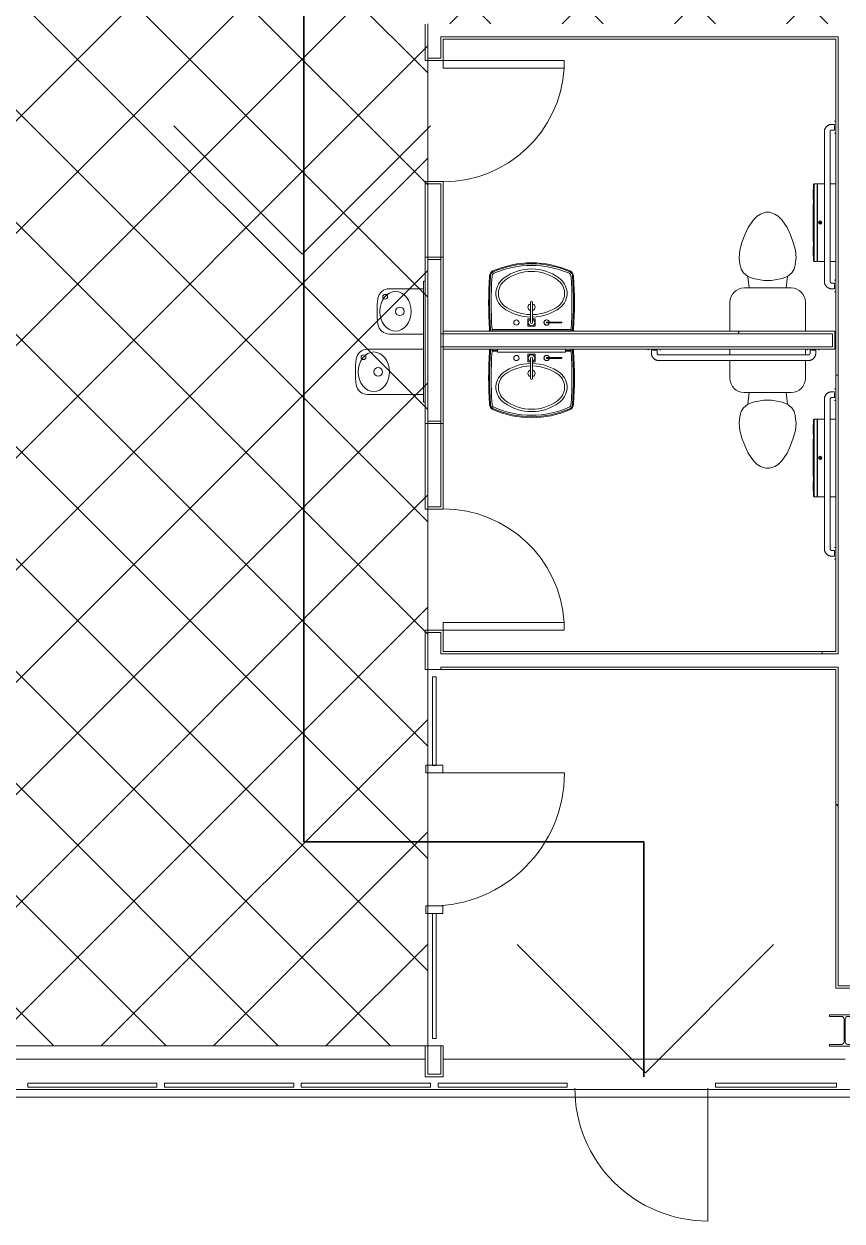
# Model space of a CAD drawing. Header units: inches. Extents: x -1442 to 61540, y -36095 to 93.
# Drawn here: x 58275.6 to 58492, y -22833.6 to -22516.9 of the extents above; entities that cross this region are included whole.
import ezdxf

# ---------------------------------------------------------------- set-up
doc = ezdxf.new("R2010")
doc.units = ezdxf.units.IN
doc.header["$MEASUREMENT"] = 0
for name, color, linetype, lineweight in [('A-DETL', 90, 'Continuous', 9), ('A-DETL-GENF', 92, 'Continuous', 9), ('A-DETL-THIN', 151, 'Continuous', 9), ('A-DOOR', 31, 'Continuous', 9), ('A-FLOR', 192, 'Continuous', 9), ('A-GLAZ-CURT', 52, 'Continuous', 9), ('A-GLAZ-CWMG', 51, 'Continuous', 9), ('A-WALL', 113, 'Continuous', 9), ('A-WALL-PATT', 111, 'Continuous', 15), ('C-TOPO', 7, 'Continuous', 9), ('I-WALL', 2, 'Continuous', 9), ('L-SITE-WALL', 31, 'Continuous', 9), ('P-SANR-FIXT', 6, 'Continuous', 9), ('Q-SPCQ', 91, 'Continuous', 9), ('S-COLS', 52, 'Continuous', 9)]:
    doc.layers.add(name, color=color, linetype=linetype, lineweight=lineweight)
pattern_1 = [(0, (34248.79, 0), (122.88, 30.72), [5.069, -87.091, 5.069, -87.091, -491.52]), (0, (34248.79, 0), (122.88, 30.72), [-184.32, 5.069, -179.251, 5.069, -87.091, -215.04]), (0, (34248.79, 0), (122.88, 30.72), [-460.8, 5.069, -56.371, 5.069, -148.531]), (120, (34294.87, 15.36), (-88.0443, 91.057202), [5.069, -87.091, 5.069, -87.091, -491.52]), (120, (34294.87, 15.36), (-88.0443, 91.057202), [-184.32, 5.069, -179.251, 5.069, -87.091, -215.04]), (120, (34294.87, 15.36), (-88.0443, 91.057202), [-460.8, 5.069, -56.371, 5.069, -148.531]), (240, (34310.23, 76.8), (-34.8357, -121.777202), [5.069, -87.091, 5.069, -87.091, -491.52]), (240, (34310.23, 76.8), (-34.8357, -121.777202), [-184.32, 5.069, -179.251, 5.069, -87.091, -215.04]), (240, (34310.23, 76.8), (-34.8357, -121.777202), [-460.8, 5.069, -56.371, 5.069, -148.531])]

# ---------------------------------------------------------------- blocks, each defined once
blk = doc.blocks.new('Toilet-Domestic-3D - Toilet-Domestic-3D-3240-Life Safety Plan')
at = {"layer": 'P-SANR-FIXT', "color": 7}
for p, q in [((-9.98, 17.95), (-9.98, 19.48)), ((9.98, 19.48), (9.98, 17.95)), ((-9.98, 11.75), (-9.98, 16.5)), ((9.98, 16.5), (9.98, 11.75)), ((6.25, 8.02), (-6.25, 8.02)), ((-4.86, 8.02), (-5.21, 5)), ((4.86, 8.02), (5.21, 5)), ((-6.4, 4), (-6.97, 3)), ((-5.21, 5), (-6.4, 4)), ((-3.84, 5.5), (-5.21, 5)), ((-1, 6), (-3.84, 5.5)), ((1, 6), (-1, 6)), ((3.84, 5.5), (1, 6)), ((5.21, 5), (3.84, 5.5)), ((6.4, 4), (5.21, 5)), ((6.97, 3), (6.4, 4)), ((-7.41, 1), (-7.5, 0)), ((-7.5, 0), (-7.33, -1.99)), ((-7.24, 2), (-7.41, 1)), ((-6.97, 3), (-7.24, 2)), ((7.24, 2), (6.97, 3)), ((7.41, 1), (7.24, 2)), ((7.33, -1.99), (7.5, 0)), ((7.5, 0), (7.41, 1)), ((-7.33, -1.99), (-6.79, -4)), ((6.79, -4), (7.33, -1.99)), ((-6.79, -4), (-6.06, -6)), ((-6.06, -6), (-5.13, -8)), ((5.13, -8), (6.06, -6)), ((6.06, -6), (6.79, -4)), ((-5.13, -8), (-3.74, -10)), ((3.74, -10), (5.13, -8)), ((-3.74, -10), (-2.74, -11)), ((-2.74, -11), (-1.87, -11.5)), ((-1.87, -11.5), (-0.5, -12)), ((-0.5, -12), (0.5, -12)), ((0.5, -12), (1.87, -11.5)), ((1.87, -11.5), (2.74, -11)), ((2.74, -11), (3.74, -10))]:
    blk.add_line(p, q, dxfattribs=at)
for centre, start, end in [((-6.25, 11.75), 180, 270), ((6.25, 11.75), 270, 360)]:
    blk.add_arc(centre, 3.73, start, end, dxfattribs=at)
blk = doc.blocks.new('Sink-Bathroom-Kohler-Pinoir-2035-8 - Vitreous_China-0-White-3242-Life Safety Plan')
at = {"layer": 'P-SANR-FIXT', "color": 7}
for p, q in [((24149.93, -22602.99), (24149.93, -22603.49)), ((24150.18, -22603.5), (24150.18, -22602.99)), ((24150.6, -22602.99), (24150.6, -22603.51)), ((24150.6, -22603.32), (24152.03, -22603.33)), ((24152.03, -22603.51), (24150.6, -22603.51)), ((24170.03, -22603.33), (24171.5, -22603.32)), ((24171.5, -22603.51), (24170.03, -22603.51)), ((24171.5, -22603.51), (24171.5, -22602.99)), ((24171.91, -22602.99), (24171.91, -22603.5)), ((24172.17, -22603.49), (24172.17, -22602.99))]:
    blk.add_line(p, q, dxfattribs=at)
for centre, radius, start, end in [((24256.28, -22610.52), 106.58, 176.2165, 183.7817), ((24256.28, -22610.52), 106.33, 176.2119, 183.7865), ((24256.28, -22610.52), 105.91, 176.2045, 183.7955), ((24157.05, -22605.31), 0.692, 0, 180), ((24165.05, -22605.3), 0.69, 15.7312, 180), ((24065.82, -22610.52), 105.91, 356.2045, 3.7955), ((24065.82, -22610.52), 106.33, 356.2146, 3.7881), ((24065.82, -22610.52), 106.58, 356.22, 3.7835), ((24161.05, -22619.57), 12.82, 91.1259, 126.4275), ((24161.05, -22619.57), 12.18, 91.1846, 126.3492), ((24157.05, -22605.31), 0.692, 180, 0), ((24161.05, -22619.57), 12.82, 53.5725, 88.8741), ((24161.05, -22619.57), 12.18, 53.6508, 88.8154), ((24165.05, -22605.3), 0.69, 180, 343.1225), ((24156.54, -22613.04), 4.9, 129.3634, 236.4486), ((24156.54, -22613.04), 4.26, 129.5775, 236.6442), ((24161.05, -22609.37), 0.934, 114.0819, 180), ((24161.05, -22609.37), 0.934, 180, 245.9181), ((24161.05, -22609.37), 0.934, 0, 65.9181), ((24161.05, -22609.37), 0.934, 294.0819, 0), ((24165.55, -22613.04), 4.26, 303.3558, 50.4225), ((24165.55, -22613.04), 4.9, 303.5514, 50.6366), ((24151.47, -22617.55), 1.54, 179.9655, 246.0395), ((24151.47, -22617.55), 1.29, 179.6035, 246.0123), ((24151.47, -22617.55), 0.875, 178.7073, 245.9447), ((24161.05, -22607.28), 12.2, 233.7683, 306.2317), ((24161.05, -22607.28), 11.57, 233.6931, 306.3069), ((24170.63, -22617.56), 0.862, 293.6698, 1.9217), ((24170.63, -22617.56), 1.28, 293.6698, 0.9035), ((24170.63, -22617.56), 1.53, 293.6698, 0.4943), ((24161.05, -22595.69), 25.41, 246.3258, 293.6698), ((24161.05, -22595.69), 25.15, 246.3274, 293.6698), ((24161.05, -22595.69), 24.74, 246.3302, 293.6698)]:
    blk.add_arc(centre, radius, start, end, dxfattribs=at)
blk = doc.blocks.new('Drinking_Fountain-Haws_Corporation-Wall_Mounted_1119 - 1119-355849-Life Safety Plan')
at = {"layer": 'P-SANR-FIXT', "color": 7}
for p, q in [((13.07, 19.5), (13.07, 4.7)), ((25.07, 4.7), (25.07, 19.5)), ((29.07, 13.75), (29.07, 4.7)), ((41.07, 4.7), (41.07, 13.75)), ((43.07, 4.7), (11.07, 4.7)), ((11.07, 4.7), (11.07, 4.2)), ((43.07, 4.2), (43.07, 4.7))]:
    blk.add_line(p, q, dxfattribs=at)
for centre, radius in [((22.94, 20.55), 0.625), ((19.07, 16.69), 1.13), ((38.94, 14.82), 0.625), ((35.07, 10.94), 1.13)]:
    blk.add_circle(centre, radius, dxfattribs=at)
for centre, radius, start, end in [((16.07, 19.5), 3, 97.5776, 180), ((19.07, -3.05), 25.75, 82.4224, 97.5776), ((22.07, 19.5), 3, 360, 82.4224), ((32.07, 13.75), 3, 97.5776, 180), ((35.07, -8.8), 25.75, 82.4224, 97.5776), ((38.07, 13.75), 3, 360, 82.4224)]:
    blk.add_arc(centre, radius, start, end, dxfattribs=at)
for centre, ratio in [((19.07, 17.82), 0.786373), ((35.07, 12.07), 0.786365)]:
    blk.add_ellipse(centre, major_axis=(-5.25, 0), ratio=ratio, dxfattribs=at)
blk = doc.blocks.new('Toilet-Domestic-3D - Toilet-Domestic-3D-V34-Life Safety Plan')
at = {"layer": 'P-SANR-FIXT', "color": 7}
for p, q in [((-5.13, 8), (-3.74, 10)), ((-3.74, 10), (-2.74, 11)), ((-2.74, 11), (-1.87, 11.5)), ((-1.87, 11.5), (-0.5, 12)), ((-0.5, 12), (0.5, 12)), ((0.5, 12), (1.87, 11.5)), ((1.87, 11.5), (2.74, 11)), ((2.74, 11), (3.74, 10)), ((3.74, 10), (5.13, 8)), ((-6.06, 6), (-5.13, 8)), ((5.13, 8), (6.06, 6)), ((-7.33, 1.99), (-6.79, 4)), ((-6.79, 4), (-6.06, 6)), ((6.06, 6), (6.79, 4)), ((6.79, 4), (7.33, 1.99)), ((-7.5, 0), (-7.33, 1.99)), ((7.33, 1.99), (7.5, 0)), ((-7.41, -1), (-7.5, 0)), ((-7.24, -2), (-7.41, -1)), ((-6.97, -3), (-7.24, -2)), ((-6.4, -4), (-6.97, -3)), ((6.97, -3), (6.4, -4)), ((7.24, -2), (6.97, -3)), ((7.41, -1), (7.24, -2)), ((7.5, 0), (7.41, -1)), ((-5.21, -5), (-6.4, -4)), ((-3.84, -5.5), (-5.21, -5)), ((-4.86, -8.02), (-5.21, -5)), ((-1, -6), (-3.84, -5.5)), ((1, -6), (-1, -6)), ((3.84, -5.5), (1, -6)), ((5.21, -5), (3.84, -5.5)), ((4.86, -8.02), (5.21, -5)), ((6.4, -4), (5.21, -5)), ((6.25, -8.02), (-6.25, -8.02)), ((-9.98, -11.75), (-9.98, -19.48)), ((9.98, -19.48), (9.98, -11.75))]:
    blk.add_line(p, q, dxfattribs=at)
for centre, start, end in [((-6.25, -11.75), 90, 180), ((6.25, -11.75), 0, 90)]:
    blk.add_arc(centre, 3.73, start, end, dxfattribs=at)
blk = doc.blocks.new('Sink-Bathroom-Kohler-Pinoir-2035-8 - Vitreous_China-0-White-11071-Life Safety Plan')
at = {"layer": 'P-SANR-FIXT', "color": 7}
for p, q in [((24149.93, -22598.24), (24149.93, -22597.74)), ((24150.18, -22597.73), (24150.18, -22598.24)), ((24150.6, -22598.24), (24150.6, -22597.72)), ((24161.05, -22597.72), (24150.6, -22597.72)), ((24150.6, -22597.91), (24161.05, -22597.89)), ((24171.5, -22597.72), (24161.05, -22597.72)), ((24161.05, -22597.89), (24171.5, -22597.91)), ((24171.5, -22597.72), (24171.5, -22598.24)), ((24171.91, -22598.24), (24171.91, -22597.73)), ((24172.17, -22597.74), (24172.17, -22598.24))]:
    blk.add_line(p, q, dxfattribs=at)
for centre, radius, start, end in [((24151.47, -22583.68), 1.54, 113.9605, 180.0345), ((24151.47, -22583.68), 1.29, 113.9877, 180.3965), ((24151.47, -22583.68), 0.875, 114.0553, 181.2927), ((24161.05, -22605.54), 25.41, 66.3302, 113.6742), ((24161.05, -22605.54), 25.15, 66.3302, 113.6726), ((24161.05, -22605.54), 24.74, 66.3302, 113.6698), ((24161.05, -22593.95), 12.2, 53.7683, 126.2317), ((24161.05, -22593.95), 11.57, 53.6931, 126.3069), ((24170.63, -22583.67), 0.862, 358.0783, 66.3302), ((24170.63, -22583.67), 1.28, 359.0965, 66.3302), ((24170.63, -22583.67), 1.53, 359.5057, 66.3302), ((24256.28, -22590.71), 106.58, 176.2183, 183.7835), ((24256.28, -22590.71), 106.33, 176.2135, 183.7881), ((24256.28, -22590.71), 105.91, 176.2045, 183.7955), ((24156.54, -22588.19), 4.9, 123.5514, 230.6366), ((24156.54, -22588.19), 4.26, 123.3558, 230.4225), ((24165.55, -22588.19), 4.26, 309.5775, 56.6442), ((24165.55, -22588.19), 4.9, 309.3634, 56.4486), ((24065.82, -22590.71), 105.91, 356.2045, 3.7955), ((24065.82, -22590.71), 106.33, 356.2119, 3.7854), ((24065.82, -22590.71), 106.58, 356.2165, 3.78), ((24161.05, -22581.66), 12.82, 233.5725, 268.8741), ((24161.05, -22581.66), 12.18, 233.6508, 268.8154), ((24161.05, -22591.87), 0.934, 114.0819, 180), ((24161.05, -22591.87), 0.934, 180, 245.9181), ((24161.05, -22581.66), 12.18, 271.1846, 306.3492), ((24161.05, -22581.66), 12.82, 271.1259, 306.4275), ((24161.05, -22591.87), 0.934, 0, 65.9181), ((24161.05, -22591.87), 0.934, 294.0819, 0), ((24157.05, -22595.92), 0.692, 0, 180), ((24165.05, -22595.93), 0.69, 16.8775, 180), ((24157.05, -22595.92), 0.692, 180, 0), ((24165.05, -22595.93), 0.69, 180, 344.2688)]:
    blk.add_arc(centre, radius, start, end, dxfattribs=at)
blk = doc.blocks.new('817_Grab_Bars - 8170-001420-V48-Life Safety Plan')
at = {"layer": 'Q-SPCQ', "color": 7}
for p, q in [((24191.95, -22602.99), (24191.95, -22603.27)), ((24192.77, -22603.27), (24192.77, -22603.99)), ((24192.98, -22603.27), (24192.77, -22603.27)), ((24192.77, -22603.27), (24192.98, -22603.27)), ((24193.52, -22603.27), (24193.13, -22603.27)), ((24193.14, -22603.27), (24193.52, -22603.27)), ((24194.05, -22603.27), (24193.52, -22603.27)), ((24194.05, -22603.27), (24194.27, -22603.27)), ((24194.27, -22603.27), (24194.05, -22603.27)), ((24194.27, -22603.99), (24194.27, -22603.27)), ((24234.27, -22604.49), (24194.77, -22604.49)), ((24195.08, -22603.27), (24195.08, -22602.99)), ((24233.95, -22602.99), (24233.95, -22603.27)), ((24234.77, -22603.27), (24234.77, -22603.99)), ((24234.98, -22603.27), (24234.77, -22603.27)), ((24234.77, -22603.27), (24234.98, -22603.27)), ((24235.52, -22603.27), (24235.13, -22603.27)), ((24235.14, -22603.27), (24235.52, -22603.27)), ((24236.05, -22603.27), (24235.52, -22603.27)), ((24236.05, -22603.27), (24236.27, -22603.27)), ((24236.27, -22603.27), (24236.05, -22603.27)), ((24236.27, -22603.99), (24236.27, -22603.27)), ((24237.08, -22603.27), (24237.08, -22602.99)), ((24194.77, -22605.99), (24234.27, -22605.99))]:
    blk.add_line(p, q, dxfattribs=at)
at = {"layer": 'Q-SPCQ', "color": 7, "flags": 128}
for points in [[(24192.77, -22603.99), (24192.77, -22604.07), (24192.77, -22604.15), (24192.78, -22604.23), (24192.79, -22604.31), (24192.81, -22604.39), (24192.82, -22604.47), (24192.84, -22604.54), (24192.87, -22604.62), (24192.89, -22604.69), (24192.92, -22604.77), (24192.96, -22604.84), (24192.99, -22604.91), (24193.03, -22604.98), (24193.07, -22605.05), (24193.11, -22605.12), (24193.16, -22605.18), (24193.21, -22605.25), (24193.26, -22605.31), (24193.32, -22605.37), (24193.37, -22605.43), (24193.43, -22605.48), (24193.49, -22605.53), (24193.55, -22605.58), (24193.62, -22605.63), (24193.68, -22605.67), (24193.75, -22605.72), (24193.82, -22605.75), (24193.89, -22605.79), (24193.97, -22605.82), (24194.04, -22605.85), (24194.12, -22605.88), (24194.19, -22605.91), (24194.27, -22605.93), (24194.35, -22605.95), (24194.43, -22605.96), (24194.5, -22605.97), (24194.58, -22605.98), (24194.66, -22605.99), (24194.74, -22605.99), (24194.77, -22605.99)], [(24194.77, -22604.49), (24194.75, -22604.49), (24194.73, -22604.49), (24194.71, -22604.49), (24194.69, -22604.48), (24194.67, -22604.48), (24194.65, -22604.48), (24194.63, -22604.47), (24194.61, -22604.46), (24194.59, -22604.46), (24194.57, -22604.45), (24194.55, -22604.44), (24194.53, -22604.43), (24194.52, -22604.42), (24194.5, -22604.41), (24194.48, -22604.4), (24194.47, -22604.39), (24194.45, -22604.38), (24194.44, -22604.37), (24194.42, -22604.35), (24194.41, -22604.34), (24194.39, -22604.32), (24194.38, -22604.31), (24194.37, -22604.29), (24194.36, -22604.28), (24194.34, -22604.26), (24194.33, -22604.24), (24194.32, -22604.23), (24194.32, -22604.21), (24194.31, -22604.19), (24194.3, -22604.17), (24194.29, -22604.15), (24194.29, -22604.13), (24194.28, -22604.11), (24194.28, -22604.09), (24194.27, -22604.08), (24194.27, -22604.06), (24194.27, -22604.04), (24194.27, -22604.02), (24194.27, -22604), (24194.27, -22603.99)], [(24234.27, -22605.99), (24234.35, -22605.99), (24234.43, -22605.98), (24234.5, -22605.98), (24234.58, -22605.96), (24234.66, -22605.95), (24234.74, -22605.93), (24234.82, -22605.91), (24234.89, -22605.89), (24234.97, -22605.86), (24235.04, -22605.83), (24235.12, -22605.8), (24235.19, -22605.76), (24235.26, -22605.73), (24235.33, -22605.68), (24235.39, -22605.64), (24235.46, -22605.59), (24235.52, -22605.55), (24235.58, -22605.49), (24235.64, -22605.44), (24235.7, -22605.38), (24235.75, -22605.33), (24235.81, -22605.26), (24235.86, -22605.2), (24235.9, -22605.14), (24235.95, -22605.07), (24235.99, -22605), (24236.03, -22604.93), (24236.07, -22604.86), (24236.1, -22604.79), (24236.13, -22604.72), (24236.16, -22604.64), (24236.18, -22604.56), (24236.2, -22604.49), (24236.22, -22604.41), (24236.24, -22604.33), (24236.25, -22604.25), (24236.26, -22604.17), (24236.26, -22604.09), (24236.27, -22604.01), (24236.27, -22603.99)], [(24234.77, -22603.99), (24234.76, -22604.01), (24234.76, -22604.03), (24234.76, -22604.05), (24234.76, -22604.07), (24234.76, -22604.09), (24234.75, -22604.11), (24234.75, -22604.13), (24234.74, -22604.15), (24234.73, -22604.17), (24234.73, -22604.19), (24234.72, -22604.2), (24234.71, -22604.22), (24234.7, -22604.24), (24234.69, -22604.26), (24234.68, -22604.27), (24234.67, -22604.29), (24234.65, -22604.3), (24234.64, -22604.32), (24234.63, -22604.33), (24234.61, -22604.35), (24234.6, -22604.36), (24234.58, -22604.38), (24234.57, -22604.39), (24234.55, -22604.4), (24234.54, -22604.41), (24234.52, -22604.42), (24234.5, -22604.43), (24234.48, -22604.44), (24234.46, -22604.45), (24234.45, -22604.46), (24234.43, -22604.46), (24234.41, -22604.47), (24234.39, -22604.47), (24234.37, -22604.48), (24234.35, -22604.48), (24234.33, -22604.49), (24234.31, -22604.49), (24234.29, -22604.49), (24234.27, -22604.49), (24234.27, -22604.49)]]:
    blk.add_lwpolyline(points, dxfattribs=at)
blk = doc.blocks.new('817_Grab_Bars - 8170-001420-V47-Life Safety Plan')
at = {"layer": 'Q-SPCQ', "color": 7}
for p, q in [((25221.27, -22462.43), (25181.77, -22462.43)), ((25178.95, -22465.15), (25178.95, -22465.43)), ((25179.77, -22464.43), (25179.77, -22465.15)), ((25179.98, -22465.15), (25179.77, -22465.15)), ((25179.77, -22465.15), (25179.98, -22465.15)), ((25179.98, -22465.15), (25180.52, -22465.15)), ((25180.52, -22465.15), (25180.9, -22465.15)), ((25180.89, -22465.15), (25180.52, -22465.15)), ((25181.05, -22465.15), (25181.27, -22465.15)), ((25181.27, -22465.15), (25181.05, -22465.15)), ((25181.27, -22465.15), (25181.27, -22464.43)), ((25181.77, -22463.93), (25221.27, -22463.93)), ((25182.08, -22465.43), (25182.08, -22465.15)), ((25220.95, -22465.15), (25220.95, -22465.43)), ((25221.77, -22464.43), (25221.77, -22465.15)), ((25221.98, -22465.15), (25221.77, -22465.15)), ((25221.77, -22465.15), (25221.98, -22465.15)), ((25221.98, -22465.15), (25222.52, -22465.15)), ((25222.52, -22465.15), (25222.9, -22465.15)), ((25222.89, -22465.15), (25222.52, -22465.15)), ((25223.05, -22465.15), (25223.27, -22465.15)), ((25223.27, -22465.15), (25223.05, -22465.15)), ((25223.27, -22465.15), (25223.27, -22464.43)), ((25224.08, -22465.43), (25224.08, -22465.15))]:
    blk.add_line(p, q, dxfattribs=at)
at = {"layer": 'Q-SPCQ', "color": 7, "flags": 128}
for points in [[(25181.77, -22462.43), (25181.69, -22462.43), (25181.61, -22462.43), (25181.53, -22462.44), (25181.45, -22462.45), (25181.37, -22462.47), (25181.29, -22462.49), (25181.21, -22462.51), (25181.14, -22462.53), (25181.06, -22462.56), (25180.99, -22462.59), (25180.91, -22462.62), (25180.84, -22462.65), (25180.77, -22462.69), (25180.7, -22462.73), (25180.64, -22462.78), (25180.57, -22462.82), (25180.51, -22462.87), (25180.45, -22462.92), (25180.39, -22462.98), (25180.33, -22463.03), (25180.28, -22463.09), (25180.22, -22463.15), (25180.17, -22463.22), (25180.13, -22463.28), (25180.08, -22463.35), (25180.04, -22463.42), (25180, -22463.49), (25179.97, -22463.56), (25179.93, -22463.63), (25179.9, -22463.7), (25179.87, -22463.78), (25179.85, -22463.85), (25179.83, -22463.93), (25179.81, -22464.01), (25179.79, -22464.09), (25179.78, -22464.17), (25179.77, -22464.25), (25179.77, -22464.33), (25179.77, -22464.41), (25179.77, -22464.43)], [(25223.27, -22464.43), (25223.26, -22464.35), (25223.26, -22464.27), (25223.25, -22464.19), (25223.24, -22464.11), (25223.23, -22464.03), (25223.21, -22463.95), (25223.19, -22463.88), (25223.16, -22463.8), (25223.14, -22463.72), (25223.11, -22463.65), (25223.07, -22463.58), (25223.04, -22463.5), (25223, -22463.43), (25222.96, -22463.37), (25222.92, -22463.3), (25222.87, -22463.23), (25222.82, -22463.17), (25222.77, -22463.11), (25222.71, -22463.05), (25222.66, -22462.99), (25222.6, -22462.94), (25222.54, -22462.89), (25222.48, -22462.84), (25222.41, -22462.79), (25222.35, -22462.74), (25222.28, -22462.7), (25222.21, -22462.66), (25222.14, -22462.63), (25222.06, -22462.59), (25221.99, -22462.56), (25221.91, -22462.54), (25221.84, -22462.51), (25221.76, -22462.49), (25221.68, -22462.47), (25221.61, -22462.46), (25221.53, -22462.44), (25221.45, -22462.44), (25221.37, -22462.43), (25221.29, -22462.43), (25221.27, -22462.43)], [(25181.27, -22464.43), (25181.27, -22464.41), (25181.27, -22464.39), (25181.27, -22464.37), (25181.27, -22464.35), (25181.28, -22464.33), (25181.28, -22464.31), (25181.28, -22464.29), (25181.29, -22464.27), (25181.3, -22464.25), (25181.3, -22464.23), (25181.31, -22464.21), (25181.32, -22464.2), (25181.33, -22464.18), (25181.34, -22464.16), (25181.35, -22464.15), (25181.36, -22464.13), (25181.38, -22464.11), (25181.39, -22464.1), (25181.4, -22464.08), (25181.42, -22464.07), (25181.43, -22464.06), (25181.45, -22464.04), (25181.46, -22464.03), (25181.48, -22464.02), (25181.5, -22464.01), (25181.51, -22464), (25181.53, -22463.99), (25181.55, -22463.98), (25181.57, -22463.97), (25181.58, -22463.96), (25181.6, -22463.95), (25181.62, -22463.95), (25181.64, -22463.94), (25181.66, -22463.94), (25181.68, -22463.94), (25181.7, -22463.93), (25181.72, -22463.93), (25181.74, -22463.93), (25181.76, -22463.93), (25181.77, -22463.93)], [(25221.27, -22463.93), (25221.29, -22463.93), (25221.31, -22463.93), (25221.33, -22463.93), (25221.34, -22463.93), (25221.36, -22463.94), (25221.38, -22463.94), (25221.4, -22463.95), (25221.42, -22463.95), (25221.44, -22463.96), (25221.46, -22463.97), (25221.48, -22463.98), (25221.5, -22463.98), (25221.51, -22463.99), (25221.53, -22464), (25221.55, -22464.02), (25221.56, -22464.03), (25221.58, -22464.04), (25221.59, -22464.05), (25221.61, -22464.07), (25221.62, -22464.08), (25221.64, -22464.09), (25221.65, -22464.11), (25221.66, -22464.12), (25221.67, -22464.14), (25221.69, -22464.16), (25221.7, -22464.17), (25221.71, -22464.19), (25221.72, -22464.21), (25221.72, -22464.23), (25221.73, -22464.25), (25221.74, -22464.27), (25221.74, -22464.28), (25221.75, -22464.3), (25221.75, -22464.32), (25221.76, -22464.34), (25221.76, -22464.36), (25221.76, -22464.38), (25221.76, -22464.4), (25221.77, -22464.42), (25221.77, -22464.43)]]:
    blk.add_lwpolyline(points, dxfattribs=at)
blk = doc.blocks.new('Dispenser-Toilet_Tissue-Frost_Products_LTD_-Jumbo-169 - Steel-Brushed-Stainless_Steel-V49-Life Safety Plan')
at = {"layer": 'Q-SPCQ', "color": 7}
for p, q in [((24235.66, -22559.4), (24235.66, -22560.75)), ((24235.82, -22559.24), (24235.82, -22579.74)), ((24236.58, -22559.24), (24235.82, -22559.24)), ((24236.58, -22559.3), (24236.58, -22559.24)), ((24236.58, -22579.68), (24236.58, -22559.3)), ((24236.62, -22559.3), (24236.58, -22559.3)), ((24236.62, -22559.3), (24236.62, -22579.68)), ((24236.68, -22579.74), (24236.68, -22559.24)), ((24238.54, -22559.24), (24236.68, -22559.24)), ((24241.52, -22559.24), (24239.96, -22559.24)), ((24235.56, -22560.91), (24235.56, -22563.08)), ((24235.66, -22560.75), (24235.66, -22578.23)), ((24235.66, -22563.24), (24235.66, -22564.55)), ((24235.56, -22564.74), (24235.56, -22574.24)), ((24237.28, -22569.45), (24237.28, -22569.53)), ((24237.61, -22569.45), (24237.28, -22569.45)), ((24237.28, -22569.53), (24237.61, -22569.53)), ((24237.61, -22569.53), (24237.61, -22569.45)), ((24235.56, -22575.89), (24235.56, -22578.07)), ((24235.66, -22574.43), (24235.66, -22575.73)), ((24235.66, -22578.23), (24235.66, -22579.58)), ((24235.82, -22579.74), (24236.58, -22579.74)), ((24236.58, -22579.74), (24236.58, -22579.68)), ((24236.58, -22579.68), (24236.62, -22579.68)), ((24236.68, -22579.74), (24238.55, -22579.74)), ((24239.99, -22579.74), (24241.52, -22579.74))]:
    blk.add_line(p, q, dxfattribs=at)
for radius in [0.438, 0.357]:
    blk.add_circle((24237.43, -22569.49), radius, dxfattribs=at)
for centre, radius, start, end in [((24235.82, -22559.4), 0.16, 90, 179.0019), ((24236.68, -22559.3), 0.0601, 90, 177.3185), ((24235.74, -22560.91), 0.18, 116.3878, 180), ((24235.67, -22562.47), 0.118, 97.6431, 169.1884), ((24235.71, -22562.46), 0.151, 182.679, 250.3653), ((24235.74, -22562.49), 0.18, 180, 243.6084), ((24235.71, -22562.49), 0.151, 183.1667, 250.3726), ((24235.67, -22563.07), 0.119, 98.4805, 169.9599), ((24235.71, -22563.06), 0.151, 182.679, 250.3659), ((24235.71, -22563.07), 0.151, 182.679, 250.3659), ((24235.74, -22563.08), 0.18, 180, 243.6122), ((24235.78, -22564.74), 0.22, 123.0557, 180), ((24235.78, -22574.24), 0.22, 180, 236.9443), ((24235.74, -22575.89), 0.18, 116.3878, 180), ((24235.71, -22575.9), 0.151, 109.6341, 177.321), ((24235.71, -22575.91), 0.151, 109.6341, 177.321), ((24235.67, -22575.91), 0.119, 190.0401, 261.5195), ((24235.74, -22576.48), 0.18, 116.3878, 180), ((24235.71, -22576.49), 0.151, 109.6341, 176.8331), ((24235.71, -22576.52), 0.151, 109.6341, 177.321), ((24235.67, -22576.51), 0.118, 190.8116, 262.3569), ((24235.74, -22578.07), 0.18, 180, 243.6122), ((24235.82, -22579.58), 0.16, 180, 270), ((24236.68, -22579.68), 0.06, 180, 270)]:
    blk.add_arc(centre, radius, start, end, dxfattribs=at)
blk = doc.blocks.new('Dispenser-Toilet_Tissue-Frost_Products_LTD_-Jumbo-169 - Steel-Brushed-Stainless_Steel-V50-Life Safety Plan')
at = {"layer": 'Q-SPCQ', "color": 7}
for p, q in [((24235.56, -22623.16), (24235.56, -22625.33)), ((24235.66, -22621.65), (24235.66, -22623)), ((24235.66, -22623), (24235.66, -22640.48)), ((24235.82, -22621.49), (24235.82, -22641.99)), ((24236.58, -22621.49), (24235.82, -22621.49)), ((24236.58, -22621.55), (24236.58, -22621.49)), ((24236.58, -22641.93), (24236.58, -22621.55)), ((24236.62, -22621.55), (24236.58, -22621.55)), ((24236.62, -22621.55), (24236.62, -22641.93)), ((24236.68, -22641.99), (24236.68, -22621.49)), ((24238.54, -22621.49), (24236.68, -22621.49)), ((24241.52, -22621.49), (24239.98, -22621.49)), ((24235.56, -22626.99), (24235.56, -22636.49)), ((24235.66, -22625.49), (24235.66, -22626.8)), ((24237.28, -22631.7), (24237.28, -22631.78)), ((24237.61, -22631.7), (24237.28, -22631.7)), ((24237.28, -22631.78), (24237.61, -22631.78)), ((24237.61, -22631.78), (24237.61, -22631.7)), ((24235.66, -22636.68), (24235.66, -22637.98)), ((24235.56, -22638.14), (24235.56, -22640.32)), ((24235.66, -22640.48), (24235.66, -22641.83)), ((24235.82, -22641.99), (24236.58, -22641.99)), ((24236.58, -22641.99), (24236.58, -22641.93)), ((24236.58, -22641.93), (24236.62, -22641.93)), ((24236.68, -22641.99), (24238.57, -22641.99)), ((24239.99, -22641.99), (24241.52, -22641.99))]:
    blk.add_line(p, q, dxfattribs=at)
for radius in [0.438, 0.357]:
    blk.add_circle((24237.43, -22631.74), radius, dxfattribs=at)
for centre, radius, start, end in [((24235.74, -22623.16), 0.18, 116.3878, 180), ((24235.82, -22621.65), 0.16, 90, 179.0019), ((24236.68, -22621.55), 0.0601, 90, 177.3185), ((24235.67, -22624.72), 0.118, 97.6431, 169.1884), ((24235.71, -22624.71), 0.151, 182.679, 250.3653), ((24235.74, -22624.74), 0.18, 180, 243.6084), ((24235.71, -22624.74), 0.151, 183.1667, 250.3726), ((24235.67, -22625.32), 0.119, 98.4805, 169.9599), ((24235.71, -22625.31), 0.151, 182.679, 250.3659), ((24235.71, -22625.32), 0.151, 182.679, 250.3659), ((24235.74, -22625.33), 0.18, 180, 243.6122), ((24235.78, -22626.99), 0.22, 123.0557, 180), ((24235.78, -22636.49), 0.22, 180, 236.9443), ((24235.74, -22638.14), 0.18, 116.3878, 180), ((24235.71, -22638.15), 0.151, 109.6341, 177.321), ((24235.71, -22638.16), 0.151, 109.6341, 177.321), ((24235.67, -22638.16), 0.119, 190.0401, 261.5195), ((24235.74, -22638.73), 0.18, 116.3878, 180), ((24235.71, -22638.74), 0.151, 109.6341, 176.8331), ((24235.71, -22638.77), 0.151, 109.6341, 177.321), ((24235.67, -22638.76), 0.118, 190.8116, 262.3569), ((24235.74, -22640.32), 0.18, 180, 243.6122), ((24235.82, -22641.83), 0.16, 180, 270), ((24236.68, -22641.93), 0.06, 180, 270)]:
    blk.add_arc(centre, radius, start, end, dxfattribs=at)
blk = doc.blocks.new('Faucet-Lavatory-Zurn-Z6920XL - Z6920-XL-ADM2-H4-V57-Life Safety Plan')
at = {"layer": 'P-SANR-FIXT'}
for p, q in [((1, 1), (-1, 1)), ((-1, 1), (-1, -1)), ((-0.25, 0), (-0.25, -5.25)), ((0.25, -5.25), (0.25, 0)), ((1, -1), (1, 1)), ((8, 0.12), (4, 0.12)), ((4, 0.12), (4, -0.12)), ((8, -0.12), (8, 0.12)), ((-1, -1), (-0.25, -1)), ((0.25, -1), (1, -1)), ((4, -0.12), (8, -0.12))]:
    blk.add_line(p, q, dxfattribs=at)
blk.add_circle((4, 0), 0.719, dxfattribs=at)
for centre, radius, start, end in [((0, 0), 0.875, 0, 180), ((0, 0), 0.875, 180, 244.2857), ((0, 0), 0.25, 360, 180), ((0, 0), 0.875, 295.7143, 0), ((0, -5.37), 0.281, 152.734, 27.266)]:
    blk.add_arc(centre, radius, start, end, dxfattribs=at)
blk = doc.blocks.new('Faucet-Lavatory-Zurn-Z6920XL - Z6920-XL-ADM2-H4-V58-Life Safety Plan')
at = {"layer": 'P-SANR-FIXT'}
for p, q in [((-0.25, 0), (-0.25, 5.25)), ((0.25, 5.25), (0.25, 0)), ((-1, 1), (-0.25, 1)), ((-1, -1), (-1, 1)), ((0.25, 1), (1, 1)), ((1, 1), (1, -1)), ((4, 0.12), (8, 0.12)), ((4, -0.12), (4, 0.12)), ((8, 0.12), (8, -0.12)), ((1, -1), (-1, -1)), ((8, -0.12), (4, -0.12))]:
    blk.add_line(p, q, dxfattribs=at)
blk.add_circle((4, 0), 0.719, dxfattribs=at)
for centre, radius, start, end in [((0, 5.37), 0.281, 332.734, 207.266), ((0, 0), 0.875, 115.7143, 180), ((0, 0), 0.875, 360, 64.2857), ((0, 0), 0.875, 180, 360), ((0, 0), 0.25, 180, 0)]:
    blk.add_arc(centre, radius, start, end, dxfattribs=at)
blk = doc.blocks.new('Bradley-Washroom_Accessories-Mirrors-780_Custom - Bradley-Washroom_Accessories-Mirrors-780_Custom-367187-Life Safety Plan')
at = {"layer": 'Q-SPCQ', "color": 7}
for p, q in [((24152.03, -22602.99), (24152.03, -22603.74)), ((24170.03, -22603.74), (24152.03, -22603.74)), ((24170.03, -22603.74), (24170.03, -22602.99))]:
    blk.add_line(p, q, dxfattribs=at)
blk = doc.blocks.new('Locker Rooms and Restrooms_rvt-2-Life Safety Plan')
at = {"layer": 'A-WALL-PATT', "lineweight": 9}
h = blk.add_hatch(dxfattribs=at)
h.set_pattern_fill('FP_4', style=0, pattern_type=2)
h.set_pattern_definition(pattern_1)
h.paths.add_polyline_path([(24137.7, -22598.87), (24241.27, -22598.71), (24241.27, -22598.24), (24137.7, -22598.24), (24137.7, -22598.71)], flags=0)
at = {"layer": 'A-WALL', "color": 7}
for p, q in [((24137.08, -22579.24), (24133.58, -22579.24)), ((24133.58, -22579.24), (24133.58, -22621.99)), ((24137.08, -22579.24), (24137.08, -22598.87)), ((24137.08, -22598.87), (24137.7, -22598.87)), ((24137.7, -22598.87), (24240.64, -22598.87)), ((24240.64, -22598.87), (24240.64, -22602.37)), ((24137.08, -22602.37), (24137.08, -22621.99)), ((24137.08, -22602.37), (24137.7, -22602.37)), ((24137.7, -22602.37), (24240.64, -22602.37)), ((24133.58, -22621.99), (24137.08, -22621.99))]:
    blk.add_line(p, q, dxfattribs=at)
at = {"layer": 'I-WALL', "color": 250, "lineweight": 15}
for p, q in [((24133.58, -22578.62), (24132.95, -22578.62)), ((24132.95, -22578.62), (24132.95, -22622.62)), ((24137.08, -22578.62), (24133.58, -22578.62)), ((24137.7, -22578.62), (24137.08, -22578.62)), ((24137.7, -22598.24), (24137.7, -22578.62)), ((24241.27, -22598.24), (24137.7, -22598.24)), ((24241.27, -22598.87), (24241.27, -22598.24)), ((24241.27, -22602.37), (24241.27, -22598.87)), ((24137.7, -22622.62), (24137.7, -22602.99)), ((24137.7, -22602.99), (24241.27, -22602.99)), ((24241.27, -22602.99), (24241.27, -22602.37)), ((24132.95, -22622.62), (24133.58, -22622.62)), ((24133.58, -22622.62), (24137.08, -22622.62)), ((24137.08, -22622.62), (24137.7, -22622.62))]:
    blk.add_line(p, q, dxfattribs=at)
at = {"lineweight": 9}
for name, p, rotation in [('817_Grab_Bars - 8170-001420-V47-Life Safety Plan', (1776.09, -47766.76), 89.99999999999999), ('Drinking_Fountain-Haws_Corporation-Wall_Mounted_1119 - 1119-355849-Life Safety Plan', (24137.15, -22628.03), 90), ('817_Grab_Bars - 8170-001420-V47-Life Safety Plan', (1776.09, -47837.51), 89.99999999999999)]:
    blk.add_blockref(name, p, dxfattribs=dict(at, rotation=rotation))
for name, p in [('Dispenser-Toilet_Tissue-Frost_Products_LTD_-Jumbo-169 - Steel-Brushed-Stainless_Steel-V49-Life Safety Plan', (0, 0)), ('Toilet-Domestic-3D - Toilet-Domestic-3D-V34-Life Safety Plan', (24223.52, -22578.76)), ('Sink-Bathroom-Kohler-Pinoir-2035-8 - Vitreous_China-0-White-11071-Life Safety Plan', (0, 0)), ('Faucet-Lavatory-Zurn-Z6920XL - Z6920-XL-ADM2-H4-V58-Life Safety Plan', (24161.05, -22595.92)), ('Sink-Bathroom-Kohler-Pinoir-2035-8 - Vitreous_China-0-White-3242-Life Safety Plan', (0, 0)), ('Bradley-Washroom_Accessories-Mirrors-780_Custom - Bradley-Washroom_Accessories-Mirrors-780_Custom-367187-Life Safety Plan', (0, 0)), ('Faucet-Lavatory-Zurn-Z6920XL - Z6920-XL-ADM2-H4-V57-Life Safety Plan', (24161.05, -22605.31)), ('817_Grab_Bars - 8170-001420-V48-Life Safety Plan', (0, 0)), ('Toilet-Domestic-3D - Toilet-Domestic-3D-3240-Life Safety Plan', (24223.52, -22622.47)), ('Dispenser-Toilet_Tissue-Frost_Products_LTD_-Jumbo-169 - Steel-Brushed-Stainless_Steel-V50-Life Safety Plan', (0, 0))]:
    blk.add_blockref(name, p, dxfattribs=at)
blk = doc.blocks.new('Struct_Xcel_Sports Complex_rvt-2-Life Safety Plan')
at = {"layer": 'A-FLOR', "color": 7}
for p, q in [((24132.95, -22790.8), (23954.27, -22790.8)), ((24244.02, -22790.8), (24137.7, -22790.8))]:
    blk.add_line(p, q, dxfattribs=at)
at = {"layer": 'L-SITE-WALL', "color": 7}
for p, q in [((23954.27, -22790.8), (24132.95, -22790.8)), ((24137.7, -22790.8), (24244.02, -22790.8)), ((25110.27, -22798.8), (23375.27, -22798.8))]:
    blk.add_line(p, q, dxfattribs=at)
blk = doc.blocks.new('W-Wide Flange-Column - B2_E-V10-Life Safety Plan')
at = {"layer": 'S-COLS', "lineweight": 13}
for p, q in [((-1.75, 4.13), (-4, 4.13)), ((-4, 4.13), (-4, 3.69)), ((-4, 3.69), (-1.75, 3.69)), ((4, 4.13), (-1.75, 4.13)), ((-1.75, 3.69), (-0.84, 3.69)), ((0.84, 3.69), (4, 3.69)), ((4, 3.69), (4, 4.13)), ((-0.14, 3), (-0.14, -3)), ((0.14, -3), (0.14, 3)), ((-1.75, -3.69), (-4, -3.69)), ((-4, -3.69), (-4, -4.12)), ((-4, -4.12), (-1.75, -4.12)), ((-0.84, -3.69), (-1.75, -3.69)), ((-1.75, -4.12), (4, -4.12)), ((4, -3.69), (0.84, -3.69)), ((4, -4.12), (4, -3.69))]:
    blk.add_line(p, q, dxfattribs=at)
for centre, start, end in [((-0.84, 3), 0, 90), ((0.84, 3), 90, 180), ((-0.84, -3), 270, 0), ((0.84, -3), 180, 270)]:
    blk.add_arc(centre, 0.691, start, end, dxfattribs=at)
blk = doc.blocks.new('System Panel - INSULATED LOW-E GLAZING _SEE ELEVATIONS FOR U-FACTOR_ SHGC_ _ LT_-1307209-Life Safety Plan')
at = {"layer": 'A-GLAZ-CURT'}
for p, q in [((16.03125, -0.25), (-16.03125, -0.25)), ((-16.03125, -0.25), (-16.03125, -1.25)), ((-16.03125, -1.25), (-16.03125, -0.25)), ((16.03125, -0.25), (-16.03125, -0.25)), ((-16.03125, -1.25), (16.03125, -1.25)), ((-16.03125, -1.25), (16.03125, -1.25)), ((16.03125, -1.25), (16.03125, -0.25)), ((16.03125, -0.25), (16.03125, -1.25))]:
    blk.add_line(p, q, dxfattribs=at)
blk = doc.blocks.new('Door_Single_Storefront - one-1371399-Life Safety Plan')
at = {"layer": 'A-DOOR'}
blk.add_line((-17.59375, 35.1875), (-17.59375, 0), dxfattribs=at)
blk.add_arc((-17.59375, 0), 35.1875, 360, 90, dxfattribs=at)
blk = doc.blocks.new('System Panel - INSULATED LOW-E GLAZING _SEE ELEVATIONS FOR U-FACTOR_ SHGC_ _ LT_-827433-Life Safety Plan')
at = {"layer": 'A-GLAZ-CURT'}
for p, q in [((17.09375, -0.25), (-17.09375, -0.25)), ((-17.09375, -0.25), (-17.09375, -1.25)), ((-17.09375, -1.25), (-17.09375, -0.25)), ((17.09375, -0.25), (-17.09375, -0.25)), ((-17.09375, -1.25), (17.09375, -1.25)), ((-17.09375, -1.25), (17.09375, -1.25)), ((17.09375, -1.25), (17.09375, -0.25)), ((17.09375, -0.25), (17.09375, -1.25))]:
    blk.add_line(p, q, dxfattribs=at)
blk = doc.blocks.new('System Panel - INSULATED LOW-E GLAZING _SEE ELEVATIONS FOR U-FACTOR_ SHGC_ _ LT_-V60-Life Safety Plan')
at = {"layer": 'A-GLAZ-CURT'}
for p, q in [((16.53125, -0.25), (-16.53125, -0.25)), ((-16.53125, -0.25), (-16.53125, -1.25)), ((-16.53125, -1.25), (-16.53125, -0.25)), ((16.53125, -0.25), (-16.53125, -0.25)), ((-16.53125, -1.25), (16.53125, -1.25)), ((-16.53125, -1.25), (16.53125, -1.25)), ((16.53125, -1.25), (16.53125, -0.25)), ((16.53125, -0.25), (16.53125, -1.25))]:
    blk.add_line(p, q, dxfattribs=at)
blk = doc.blocks.new('System Panel - INSULATED LOW-E GLAZING _SEE ELEVATIONS FOR U-FACTOR_ SHGC_ _ LT_-1417941-Life Safety Plan')
at = {"layer": 'A-GLAZ-CURT'}
for p, q in [((11.69, -0.25), (-11.69, -0.25)), ((-11.69, -0.25), (-11.69, -1.25)), ((-11.69, -1.25), (-11.69, -0.25)), ((11.69, -0.25), (-11.69, -0.25)), ((-11.69, -1.25), (11.69, -1.25)), ((-11.69, -1.25), (11.69, -1.25)), ((11.69, -1.25), (11.69, -0.25)), ((11.69, -0.25), (11.69, -1.25))]:
    blk.add_line(p, q, dxfattribs=at)
blk = doc.blocks.new('Rectangular Mullion - Exterior 2_ x 4_5_-V61-Life Safety Plan')
at = {"layer": 'A-GLAZ-CWMG'}
for p, q in [((-1, 3), (1, 3)), ((-1, -1), (-1, 3)), ((1, 3), (1, -1)), ((-1, -1.5), (-1, -1)), ((1, -1.5), (-1, -1.5)), ((1, -1), (1, -1.5))]:
    blk.add_line(p, q, dxfattribs=at)
blk = doc.blocks.new('Single-Flush - 32_ x 84_-1295707-Life Safety Plan')
at = {"layer": 'A-DOOR'}
for p, q in [((14, 2.37), (14, 34.38)), ((16, 34.38), (14, 34.38)), ((16, 2.37), (16, 34.38)), ((16, 2.37), (14, 2.37))]:
    blk.add_line(p, q, dxfattribs=at)
blk.add_arc((16, 2.37), 32.07, 93.5759, 180, dxfattribs=at)
blk = doc.blocks.new('Single-Flush - 32_ x 84_-460923-Life Safety Plan')
at = {"layer": 'A-DOOR'}
for p, q in [((14, -2.37), (14, -34.38)), ((16, -2.37), (14, -2.37)), ((16, -2.37), (16, -34.38)), ((16, -34.38), (14, -34.38))]:
    blk.add_line(p, q, dxfattribs=at)
blk.add_arc((16, -2.37), 32.07, 180, 266.4241, dxfattribs=at)

msp = doc.modelspace()

# ---------------------------------------------------------------- hatches: boundary and pattern name
at = {"layer": 'A-DETL-GENF'}
h = msp.add_hatch(dxfattribs=at)
h.set_pattern_fill('FP_13', color=8, style=0, pattern_type=2)
h.set_pattern_definition([(45, (34248.79, 0), (-14.849242, 14.849242), []), (135, (34248.79, 0), (-14.849242, -14.849242), [])])
h.paths.add_polyline_path([(57927.13, -22787.3), (58382.37, -22787.3), (58382.37, -22516.87), (58490.31, -22516.87), (58490.31, -22369.55), (57052.81, -22369.55), (57052.93, -22787.3), (57917.68, -22787.3)], flags=0)
h.paths.add_polyline_path([(57754.11, -22506.37), (57748.59, -22506.37), (57743.1, -22505.88), (57737.67, -22504.89), (57732.35, -22503.42), (57727.18, -22501.48), (57722.21, -22499.09), (57717.47, -22496.26), (57713.01, -22493.01), (57708.85, -22489.38), (57705.04, -22485.4), (57701.6, -22481.08), (57698.56, -22476.48), (57695.94, -22471.62), (57693.77, -22466.54), (57692.07, -22461.29), (57690.84, -22455.91), (57690.1, -22450.45), (57689.85, -22444.93), (57690.1, -22439.42), (57690.84, -22433.95), (57692.07, -22428.57), (57693.77, -22423.32), (57695.94, -22418.25), (57698.56, -22413.39), (57701.6, -22408.78), (57705.04, -22404.47), (57708.85, -22400.48), (57713.01, -22396.85), (57717.47, -22393.61), (57723.38, -22390.21), (57727.18, -22388.38), (57733.62, -22386.09), (57737.67, -22384.97), (57743.1, -22383.99), (57748.59, -22383.49), (57754.11, -22383.49), (57759.61, -22383.99), (57765.04, -22384.97), (57770.36, -22386.44), (57775.52, -22388.38), (57780.5, -22390.78), (57785.23, -22393.61), (57789.7, -22396.85), (57793.85, -22400.48), (57797.67, -22404.47), (57801.11, -22408.78), (57804.15, -22413.39), (57806.76, -22418.25), (57808.93, -22423.32), (57810.64, -22428.57), (57811.86, -22433.95), (57812.61, -22439.42), (57812.85, -22444.93), (57812.61, -22450.45), (57811.86, -22455.91), (57810.64, -22461.29), (57808.93, -22466.54), (57806.76, -22471.62), (57804.15, -22476.48), (57801.11, -22481.08), (57797.47, -22485.6), (57793.85, -22489.38), (57789.7, -22493.01), (57785.23, -22496.26), (57780.5, -22499.09), (57775.52, -22501.48), (57770.36, -22503.42), (57765.04, -22504.89), (57759.61, -22505.88)], flags=0)
at = {"layer": 'A-WALL-PATT', "lineweight": 9}
h = msp.add_hatch(dxfattribs=at)
h.set_pattern_fill('FP_4', color=256, style=0, pattern_type=2)
h.set_pattern_definition(pattern_1)
h.paths.add_polyline_path([(58490.31, -22683.55), (58490.93, -22683.55), (58490.93, -22520.37), (58490.31, -22520.37), (58490.31, -22683.24)], flags=0)
h = msp.add_hatch(dxfattribs=at)
h.set_pattern_fill('FP_4', color=256, style=0, pattern_type=2)
h.set_pattern_definition(pattern_1)
h.paths.add_polyline_path([(58423.9, -22683.55), (58490.31, -22683.55), (58490.31, -22682.93), (58386.49, -22682.93), (58386.49, -22683.55), (58390.2, -22683.55)], flags=0)
h = msp.add_hatch(dxfattribs=at)
h.set_pattern_fill('FP_4', color=256, style=0, pattern_type=2)
h.set_pattern_definition(pattern_1)
h.paths.add_polyline_path([(58494.43, -22772.05), (58494.43, -22772.05), (58494.43, -22771.43), (58490.93, -22771.43), (58490.93, -22687.05), (58490.31, -22687.05), (58490.31, -22772.05), (58493.56, -22772.05)], flags=0)

# ---------------------------------------------------------------- linework, layer by layer
at = {"layer": 'A-DETL', "lineweight": 35}
for p, q in [((58349.59, -22446.05), (58349.59, -22733.27)), ((58349.19, -22577.85), (58315.25, -22543.9)), ((58349.19, -22577.85), (58383.13, -22543.9)), ((58349.59, -22733.27), (58439.59, -22733.27)), ((58439.59, -22733.27), (58439.59, -22795.43)), ((58439.96, -22794.37), (58406.01, -22760.42)), ((58439.96, -22794.37), (58473.9, -22760.42))]:
    msp.add_line(p, q, dxfattribs=at)
at = {"layer": 'A-DETL-THIN'}
for p, q in [((58382.37, -22787.3), (58382.37, -22516.87)), ((57052.81, -22787.3), (58382.37, -22787.3))]:
    msp.add_line(p, q, dxfattribs=at)
at = {"layer": 'A-WALL'}
for p, q in [((58382.37, -22516.87), (58382.37, -22525.99)), ((58385.87, -22520.37), (58490.93, -22520.37)), ((58385.87, -22525.99), (58385.87, -22520.37)), ((58490.93, -22520.37), (58490.93, -22683.55)), ((58382.37, -22525.99), (58385.87, -22525.99)), ((58385.87, -22559.24), (58382.37, -22559.24)), ((58382.37, -22559.24), (58382.37, -22644.68)), ((58385.87, -22644.68), (58385.87, -22559.24)), ((58382.37, -22644.68), (58385.87, -22644.68)), ((58385.87, -22677.93), (58382.37, -22677.93)), ((58382.37, -22677.93), (58382.37, -22687.68)), ((58385.87, -22683.55), (58385.87, -22677.93)), ((58385.87, -22683.55), (58490.93, -22683.55)), ((58385.87, -22687.05), (58490.93, -22687.05)), ((58385.87, -22687.05), (58385.87, -22687.68)), ((58490.93, -22687.05), (58490.93, -22771.43)), ((58490.93, -22771.43), (58494.43, -22771.43)), ((58382.37, -22787.3), (58382.37, -22794.8)), ((58385.87, -22787.3), (58385.87, -22794.8)), ((58382.37, -22794.8), (58385.87, -22794.8))]:
    msp.add_line(p, q, dxfattribs=at)
at = {"layer": 'C-TOPO'}
for p, q in [((58203.06, -22798.8), (58492.81, -22798.8)), ((58492.81, -22798.8), (58203.06, -22798.8))]:
    msp.add_line(p, q, dxfattribs=at)
at = {"layer": 'I-WALL', "lineweight": 15}
for p, q in [((58381.74, -22516.99), (58381.74, -22526.62)), ((58386.49, -22520.99), (58490.31, -22520.99)), ((58386.49, -22526.62), (58386.49, -22520.99)), ((58490.31, -22520.99), (58490.31, -22682.93)), ((58381.74, -22526.62), (58386.49, -22526.62)), ((58386.49, -22558.62), (58381.74, -22558.62)), ((58381.74, -22558.62), (58381.74, -22645.3)), ((58386.49, -22645.3), (58386.49, -22558.62)), ((58381.74, -22645.3), (58386.49, -22645.3)), ((58386.49, -22677.3), (58381.74, -22677.3)), ((58381.74, -22677.3), (58381.74, -22687.68)), ((58386.49, -22682.93), (58386.49, -22677.3)), ((58490.31, -22682.93), (58386.49, -22682.93)), ((58381.74, -22687.68), (58490.31, -22687.68)), ((58490.31, -22687.68), (58490.31, -22772.05)), ((58490.31, -22772.05), (58495.06, -22772.05)), ((58386.49, -22787.3), (58381.74, -22787.3)), ((58381.74, -22787.3), (58381.74, -22795.43)), ((58386.49, -22795.43), (58386.49, -22787.3)), ((58381.74, -22795.43), (58386.49, -22795.43))]:
    msp.add_line(p, q, dxfattribs=at)
at = {"layer": 'L-SITE-WALL'}
for p, q in [((59482.69, -22800.8), (56901.13, -22800.8)), ((57624.06, -22798.8), (59359.06, -22798.8))]:
    msp.add_line(p, q, dxfattribs=at)

# ---------------------------------------------------------------- block references
at = {"color": 250, "lineweight": 5}
for name in ['Struct_Xcel_Sports Complex_rvt-2-Life Safety Plan', 'Locker Rooms and Restrooms_rvt-2-Life Safety Plan']:
    msp.add_blockref(name, (34248.79, 0), dxfattribs=at)
at = {"layer": 'A-DOOR'}
for name, p, rotation in [('Single-Flush - 32_ x 84_-460923-Life Safety Plan', (58384.12, -22542.62), 90), ('Single-Flush - 32_ x 84_-1295707-Life Safety Plan', (58384.12, -22661.3), 270), ('Door_Single_Storefront - one-1371399-Life Safety Plan', (58383.37, -22732.65), 270), ('Door_Single_Storefront - one-1371399-Life Safety Plan', (58438.9, -22798.43), 180)]:
    msp.add_blockref(name, p, dxfattribs=dict(at, rotation=rotation))
at = {"layer": 'A-GLAZ-CURT'}
for name, p, rotation in [('System Panel - INSULATED LOW-E GLAZING _SEE ELEVATIONS FOR U-FACTOR_ SHGC_ _ LT_-1417941-Life Safety Plan', (58383.37, -22701.37), 90), ('System Panel - INSULATED LOW-E GLAZING _SEE ELEVATIONS FOR U-FACTOR_ SHGC_ _ LT_-V60-Life Safety Plan', (58383.37, -22768.77), 90), ('System Panel - INSULATED LOW-E GLAZING _SEE ELEVATIONS FOR U-FACTOR_ SHGC_ _ LT_-827433-Life Safety Plan', (58293.65, -22798.43), 180), ('System Panel - INSULATED LOW-E GLAZING _SEE ELEVATIONS FOR U-FACTOR_ SHGC_ _ LT_-827433-Life Safety Plan', (58329.84, -22798.43), 180), ('System Panel - INSULATED LOW-E GLAZING _SEE ELEVATIONS FOR U-FACTOR_ SHGC_ _ LT_-827433-Life Safety Plan', (58366.03, -22798.43), 180), ('System Panel - INSULATED LOW-E GLAZING _SEE ELEVATIONS FOR U-FACTOR_ SHGC_ _ LT_-827433-Life Safety Plan', (58402.21, -22798.43), 180), ('System Panel - INSULATED LOW-E GLAZING _SEE ELEVATIONS FOR U-FACTOR_ SHGC_ _ LT_-1307209-Life Safety Plan', (58474.53, -22798.43), 180)]:
    msp.add_blockref(name, p, dxfattribs=dict(at, rotation=rotation))
at = {"layer": 'A-GLAZ-CWMG', "extrusion": (0, 0, -1), "rotation": 90}
for p in [(-58383.37, -22714.05), (-58383.37, -22751.24)]:
    msp.add_blockref('Rectangular Mullion - Exterior 2_ x 4_5_-V61-Life Safety Plan', p, dxfattribs=at)
at = {"layer": 'S-COLS', "rotation": 180}
msp.add_blockref('W-Wide Flange-Column - B2_E-V10-Life Safety Plan', (58492.68, -22783.18), dxfattribs=at)

doc.saveas('drawing.dxf')
